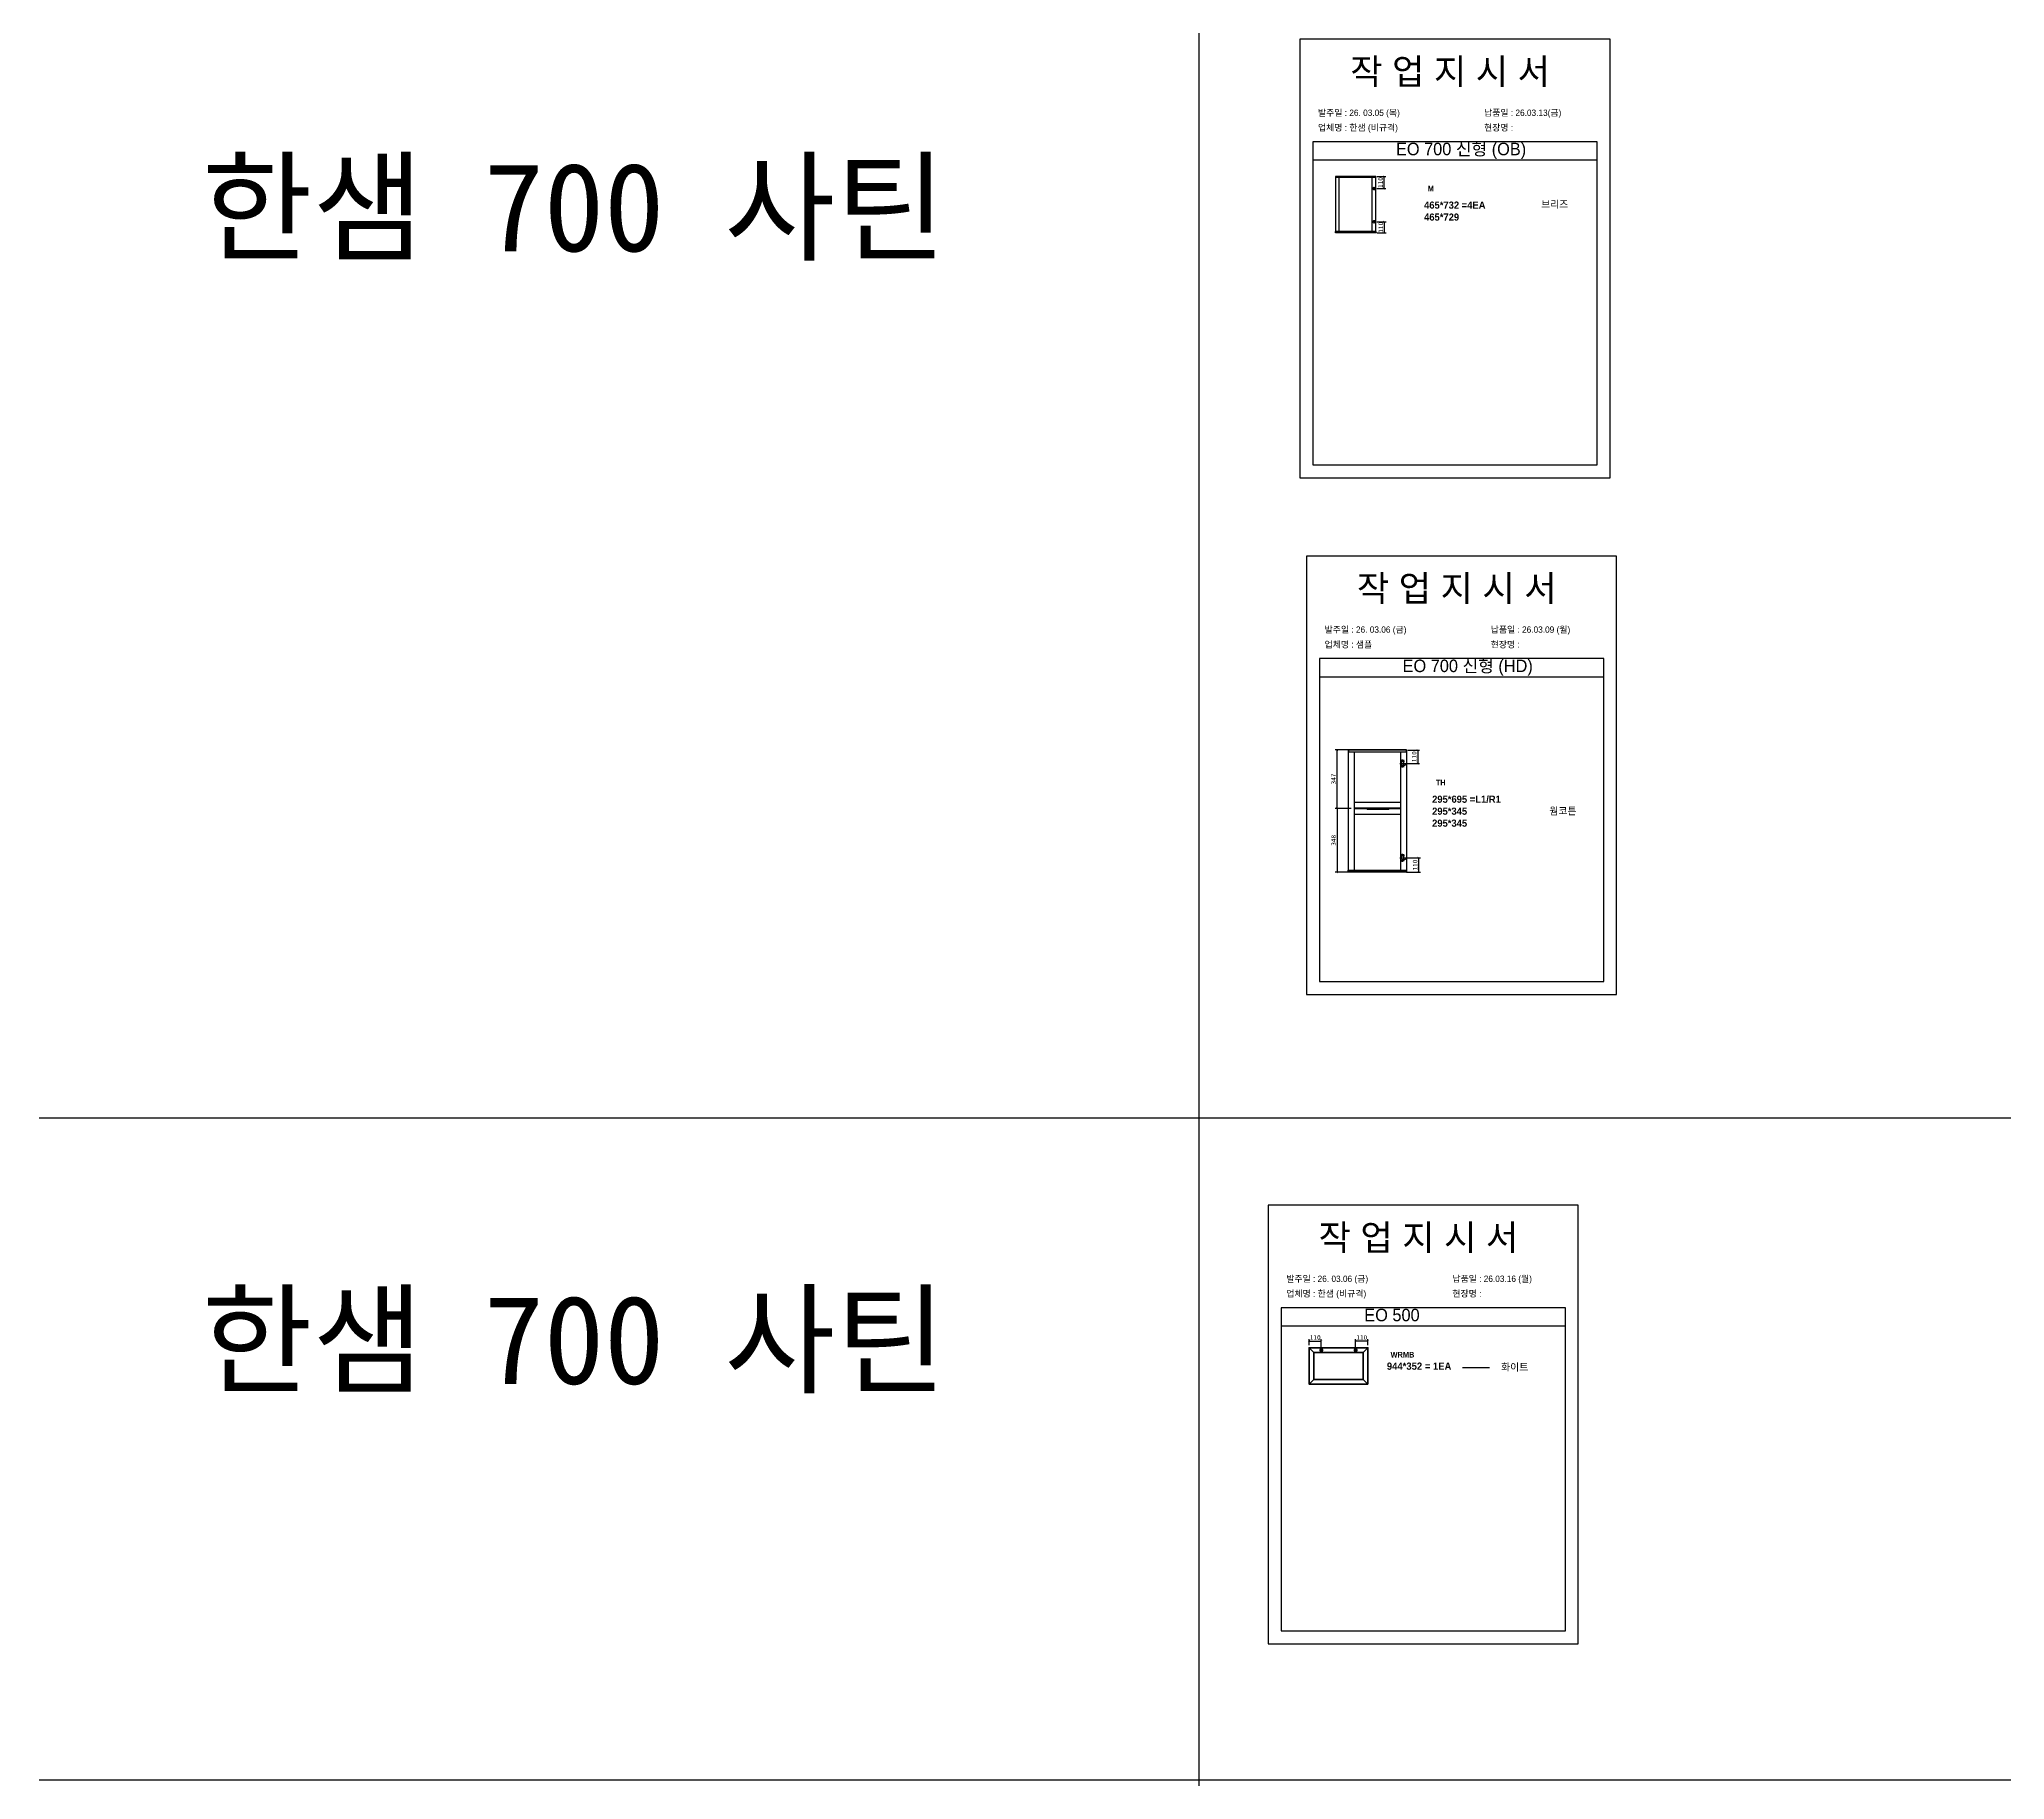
# Model space of a CAD drawing. Header units: millimetres. Extents: x -44117 to 256353, y -2095463 to 65325.
# Drawn here: x 104016 to 114665, y -763659 to -754226 of the extents above; entities that cross this region are included whole.
import ezdxf

# ---------------------------------------------------------------- set-up
doc = ezdxf.new("R2010")
doc.units = ezdxf.units.MM
doc.header["$LTSCALE"] = 10
doc.linetypes.add('CENTER', pattern=[50.8, 31.75, -6.35, 6.35, -6.35])
doc.linetypes.add('HIDDEN', pattern=[9.525, 6.35, -3.175])
doc.layers.add('CENTER', color=4, linetype='CENTER')
doc.layers.add('HIDDEN', color=3, linetype='HIDDEN')
doc.layers.add('Layer1', color=7, linetype='Continuous', lineweight=70)
doc.styles.add('MtX_Gulim', font='')
doc.styles.get('MtX_Gulim').set_extended_font_data('Gulim', bold=True)
doc.dimstyles.new('ISO-25', dxfattribs={"dimtxt": 2.5, "dimasz": 2.5, "dimexe": 1, "dimexo": 1, "dimtad": 1, "dimtxsty": 'Standard', "dimblk": 'ARCHTICK', "dimcen": 2.5, "dimadec": 0, "dimazin": 0, "dimtfac": 1, "dimtmove": 0, "dimatfit": 3, "dimfxl": 0, "dimarcsym": 0})

# ---------------------------------------------------------------- blocks, each defined once
blk = doc.blocks.new('_ArchTick')
at = {"color": 0, "linetype": 'ByBlock', "const_width": 0.15}
blk.add_lwpolyline([(-0.5, -0.5), (0.5, 0.5)], dxfattribs=at)
blk = doc.blocks.new('*D5040')
at = {"color": 0, "lineweight": -2}
for p, q in [((111263, -754969), (111312, -754969)), ((111302, -755035), (111302, -754969)), ((111263, -755035), (111312, -755035))]:
    blk.add_line(p, q, dxfattribs=at)
at = {"layer": 'Defpoints', "color": 0}
for p in [(111248, -754969), (111302, -754969), (111248, -755035)]:
    blk.add_point(p, dxfattribs=at)
at = {"color": 0, "lineweight": -2, "xscale": 10, "yscale": 10, "zscale": 10}
for p, rotation in [((111302, -754969), 90), ((111302, -755035), 270)]:
    blk.add_blockref('_ArchTick', p, dxfattribs=dict(at, rotation=rotation))
at = {"color": 0, "insert": (111283, -755002), "char_height": 25, "attachment_point": 5, "rotation": 90}
blk.add_mtext('110', dxfattribs=at)
blk = doc.blocks.new('*D5041')
at = {"color": 0, "lineweight": -2}
for p, q in [((111263, -755215), (111313, -755215)), ((111303, -755215), (111303, -755274)), ((111263, -755274), (111313, -755274))]:
    blk.add_line(p, q, dxfattribs=at)
at = {"layer": 'Defpoints', "color": 0}
for p in [(111248, -755215), (111248, -755274), (111303, -755274)]:
    blk.add_point(p, dxfattribs=at)
at = {"color": 0, "lineweight": -2, "xscale": 10, "yscale": 10, "zscale": 10}
for p, rotation in [((111303, -755215), 90), ((111303, -755274), 270)]:
    blk.add_blockref('_ArchTick', p, dxfattribs=dict(at, rotation=rotation))
at = {"color": 0, "insert": (111284, -755245), "char_height": 25, "attachment_point": 5, "rotation": 90}
blk.add_mtext('110', dxfattribs=at)
blk = doc.blocks.new('*D5042')
at = {"color": 0, "lineweight": -2}
for p, q in [((111430, -758078), (111494, -758078)), ((111484, -758078), (111484, -758151)), ((111423, -758151), (111494, -758151))]:
    blk.add_line(p, q, dxfattribs=at)
at = {"layer": 'Defpoints', "color": 0}
for p in [(111415, -758078), (111408, -758151), (111484, -758151)]:
    blk.add_point(p, dxfattribs=at)
at = {"color": 0, "lineweight": -2, "xscale": 10, "yscale": 10, "zscale": 10}
for p, rotation in [((111484, -758078), 90), ((111484, -758151), 270)]:
    blk.add_blockref('_ArchTick', p, dxfattribs=dict(at, rotation=rotation))
at = {"color": 0, "insert": (111465, -758114), "char_height": 25, "attachment_point": 5, "rotation": 90}
blk.add_mtext('110', dxfattribs=at)
blk = doc.blocks.new('*D5043')
at = {"color": 0, "lineweight": -2}
for p, q in [((111423, -758662), (111499, -758662)), ((111489, -758662), (111489, -758740)), ((111423, -758740), (111499, -758740))]:
    blk.add_line(p, q, dxfattribs=at)
at = {"layer": 'Defpoints', "color": 0}
for p in [(111408, -758662), (111408, -758740), (111489, -758740)]:
    blk.add_point(p, dxfattribs=at)
at = {"color": 0, "lineweight": -2, "xscale": 10, "yscale": 10, "zscale": 10}
for p, rotation in [((111489, -758662), 90), ((111489, -758740), 270)]:
    blk.add_blockref('_ArchTick', p, dxfattribs=dict(at, rotation=rotation))
at = {"color": 0, "insert": (111470, -758701), "char_height": 25, "attachment_point": 5, "rotation": 90}
blk.add_mtext('110', dxfattribs=at)
blk = doc.blocks.new('*D5044')
at = {"color": 0, "lineweight": -2}
for p, q in [((111124, -758394), (111037, -758394)), ((111047, -758394), (111047, -758740)), ((111124, -758740), (111037, -758740))]:
    blk.add_line(p, q, dxfattribs=at)
at = {"layer": 'Defpoints', "color": 0}
for p in [(111139, -758394), (111047, -758740), (111139, -758740)]:
    blk.add_point(p, dxfattribs=at)
at = {"color": 0, "lineweight": -2, "xscale": 10, "yscale": 10, "zscale": 10}
for p, rotation in [((111047, -758394), 90), ((111047, -758740), 270)]:
    blk.add_blockref('_ArchTick', p, dxfattribs=dict(at, rotation=rotation))
at = {"color": 0, "insert": (111028, -758567), "char_height": 25, "attachment_point": 5, "rotation": 90}
blk.add_mtext('348', dxfattribs=at)
blk = doc.blocks.new('*D5045')
at = {"color": 0, "lineweight": -2}
for p, q in [((111124, -758077), (111037, -758077)), ((111047, -758394), (111047, -758077)), ((111124, -758394), (111037, -758394))]:
    blk.add_line(p, q, dxfattribs=at)
at = {"layer": 'Defpoints', "color": 0}
for p in [(111047, -758077), (111139, -758077), (111139, -758394)]:
    blk.add_point(p, dxfattribs=at)
at = {"color": 0, "lineweight": -2, "xscale": 10, "yscale": 10, "zscale": 10}
for p, rotation in [((111047, -758077), 90), ((111047, -758394), 270)]:
    blk.add_blockref('_ArchTick', p, dxfattribs=dict(at, rotation=rotation))
at = {"color": 0, "insert": (111028, -758235), "char_height": 25, "attachment_point": 5, "rotation": 90}
blk.add_mtext('347', dxfattribs=at)
blk = doc.blocks.new('*D5046')
at = {"color": 0, "lineweight": -2}
for p, q in [((110896, -761303), (110896, -761271)), ((110896, -761281), (110962, -761281)), ((110962, -761315), (110962, -761271))]:
    blk.add_line(p, q, dxfattribs=at)
at = {"layer": 'Defpoints', "color": 0}
for p in [(110962, -761281), (110896, -761318), (110962, -761330)]:
    blk.add_point(p, dxfattribs=at)
at = {"color": 0, "lineweight": -2, "xscale": 10, "yscale": 10, "zscale": 10, "rotation": 180}
blk.add_blockref('_ArchTick', (110896, -761281), dxfattribs=at)
at = {"color": 0, "lineweight": -2, "xscale": 10, "yscale": 10, "zscale": 10}
blk.add_blockref('_ArchTick', (110962, -761281), dxfattribs=at)
at = {"color": 0, "insert": (110929, -761262), "char_height": 25, "attachment_point": 5}
blk.add_mtext('110', dxfattribs=at)
blk = doc.blocks.new('*D5047')
at = {"color": 0, "lineweight": -2}
for p, q in [((111148, -761315), (111148, -761271)), ((111214, -761281), (111148, -761281)), ((111214, -761303), (111214, -761271))]:
    blk.add_line(p, q, dxfattribs=at)
at = {"layer": 'Defpoints', "color": 0}
for p in [(111148, -761281), (111148, -761330), (111214, -761318)]:
    blk.add_point(p, dxfattribs=at)
at = {"color": 0, "lineweight": -2, "xscale": 10, "yscale": 10, "zscale": 10, "rotation": 180}
blk.add_blockref('_ArchTick', (111148, -761281), dxfattribs=at)
at = {"color": 0, "lineweight": -2, "xscale": 10, "yscale": 10, "zscale": 10}
blk.add_blockref('_ArchTick', (111214, -761281), dxfattribs=at)
at = {"color": 0, "insert": (111181, -761262), "char_height": 25, "attachment_point": 5}
blk.add_mtext('110', dxfattribs=at)

msp = doc.modelspace()

# ---------------------------------------------------------------- linework, layer by layer
for p, q in [((112456.08051, -754781.07129), (110916.08051, -754781.07129)), ((112456.08051, -754881.07129), (110916.08051, -754881.07129)), ((111038.05466, -754969.18889), (111038.05466, -755274.20722)), ((111257.97305, -754969.58388), (111038.05466, -754969.58388)), ((111257.97305, -754975.55258), (111038.05466, -754975.55258)), ((111257.75361, -754968.96945), (111038.2741, -754968.96945)), ((111057.58461, -754975.11371), (111057.58461, -755267.84354)), ((111238.22366, -755267.84354), (111238.22366, -754975.55258)), ((111256.87586, -754975.55258), (111256.87586, -754968.96945)), ((111257.97305, -755274.20722), (111257.97305, -754969.18889)), ((111257.97305, -755267.84354), (111038.05466, -755267.84354)), ((111257.97305, -755273.81224), (111038.05466, -755273.81224)), ((111257.75361, -755274.42667), (111038.2741, -755274.42667)), ((111039.15185, -755274.42667), (111039.15185, -755267.84354)), ((111256.87586, -755267.84354), (111256.87586, -755274.42667)), ((112492.04633, -757582.32401), (110952.04633, -757582.32401)), ((112492.04633, -757682.32401), (110952.04633, -757682.32401)), ((111107.1717, -758077.43302), (111107.1717, -758739.5739)), ((111107.1717, -758077.43302), (111107.1717, -758087.7322)), ((111423.14478, -758078.07207), (111107.1717, -758078.07207)), ((111107.1717, -758087.7322), (111423.14478, -758087.7322)), ((111422.78975, -758077.078), (111107.52673, -758077.078)), ((111108.94683, -758077.078), (111108.94683, -758087.7322)), ((111139.12404, -758087.7322), (111139.12404, -758729.27471)), ((111391.19245, -758087.7322), (111391.19245, -758729.27471)), ((111421.36965, -758077.078), (111421.36965, -758087.7322)), ((111423.14478, -758077.43302), (111423.14478, -758087.7322)), ((111423.14478, -758087.7322), (111423.14478, -758739.5739)), ((111107.1717, -758729.27471), (111423.14478, -758729.27471)), ((111107.1717, -758739.5739), (111107.1717, -758729.27471)), ((111108.94683, -758739.92892), (111108.94683, -758729.27471)), ((111421.36965, -758739.92892), (111421.36965, -758729.27471)), ((111423.14478, -758739.5739), (111423.14478, -758729.27471)), ((111423.14478, -758738.93485), (111107.1717, -758738.93485)), ((111422.78975, -758739.92892), (111107.52673, -758739.92892)), ((112284.43074, -761100.62899), (110744.43074, -761100.62899)), ((112284.43074, -761200.62899), (110744.43074, -761200.62899)), ((111726.4987, -761423.86453), (111872.90629, -761423.86453))]:
    msp.add_line(p, q)
at = {"ltscale": 10}
for p, q in [((111391.19245, -758362.80881), (111139.12404, -758362.80881)), ((111391.19245, -758393.90686), (111139.12404, -758393.90686)), ((111139.12404, -758395.64544), (111210.48425, -758395.64544)), ((111210.48425, -758397.45929), (111210.48425, -758393.90686)), ((111326.93275, -758399.58945), (111212.6144, -758399.58945)), ((111329.06291, -758397.45929), (111329.06291, -758393.90686)), ((111329.06291, -758395.64544), (111391.19245, -758395.64544)), ((111391.19245, -758426.71108), (111139.12404, -758426.71108))]:
    msp.add_line(p, q, dxfattribs=at)
at = {"color": 1}
for p, q in [((104015.69829, -760070.52229), (196284.84516, -760070.52229)), ((104015.69829, -760070.52229), (196284.84516, -760070.52229)), ((104015.69829, -763658.5857), (196284.84516, -763658.5857)), ((104015.69829, -763658.5857), (196284.84516, -763658.5857))]:
    msp.add_line(p, q, dxfattribs=at)
for p in [(110300.49669, 21924.9366), (110300.49669, 14161.07811), (110300.49669, 18584.38997), (110300.49669, 10820.53148), (110300.49669, 18627.87121), (110300.49669, 10864.01272), (110300.49669, 15287.32457), (110300.49669, 7523.46608), (110300.49669, 3746.75115), (110300.49669, 21924.9366), (110300.49669, 14161.07811), (110300.49669, 18584.38997), (110300.49669, 10820.53148), (110300.49669, 18627.87121), (110300.49669, 10864.01272), (110300.49669, 15287.32457), (110300.49669, 7523.46608), (110300.49669, 3746.75115), (110300.49669, 21924.9366), (110300.49669, 14161.07811), (110300.49669, 18584.38997), (110300.49669, 10820.53148), (110300.49669, 18627.87121), (110300.49669, 10864.01272), (110300.49669, 15287.32457), (110300.49669, 7523.46608), (110300.49669, 3746.75115), (110300.49669, 21924.9366), (110300.49669, 14161.07811), (110300.49669, 18584.38997), (110300.49669, 10820.53148), (110300.49669, 18627.87121), (110300.49669, 10864.01272), (110300.49669, 15287.32457), (110300.49669, 7523.46608), (110300.49669, 3746.75115), (110300.49669, 21924.9366), (110300.49669, 14161.07811), (110300.49669, 18584.38997), (110300.49669, 10820.53148), (110300.49669, 18627.87121), (110300.49669, 10864.01272), (110300.49669, 15287.32457), (110300.49669, 7523.46608), (110300.49669, 3746.75115), (110300.49669, 21924.9366), (110300.49669, 14161.07811), (110300.49669, 18584.38997), (110300.49669, 10820.53148), (110300.49669, 18627.87121), (110300.49669, 10864.01272), (110300.49669, 15287.32457), (110300.49669, 7523.46608), (110300.49669, 3746.75115), (110300.49669, 21924.9366), (110300.49669, 14161.07811), (110300.49669, 18584.38997), (110300.49669, 10820.53148), (110300.49669, 18627.87121), (110300.49669, 10864.01272), (110300.49669, 15287.32457), (110300.49669, 7523.46608), (110300.49669, 3746.75115), (110300.49669, 21924.9366), (110300.49669, 14161.07811), (110300.49669, 18584.38997), (110300.49669, 10820.53148), (110300.49669, 18627.87121), (110300.49669, 10864.01272), (110300.49669, 15287.32457), (110300.49669, 7523.46608), (110300.49669, 3746.75115), (110300.49669, 21924.9366), (110300.49669, 14161.07811), (110300.49669, 18584.38997), (110300.49669, 10820.53148), (110300.49669, 18627.87121), (110300.49669, 10864.01272), (110300.49669, 15287.32457), (110300.49669, 7523.46608), (110300.49669, 3746.75115), (110300.49669, 21924.9366), (110300.49669, 14161.07811), (110300.49669, 18584.38997), (110300.49669, 10820.53148), (110300.49669, 18627.87121), (110300.49669, 10864.01272), (110300.49669, 15287.32457), (110300.49669, 7523.46608), (110300.49669, 3746.75115), (110300.49669, 12702.87182), (110300.49669, 4939.01333), (110300.49669, 9362.32519), (110300.49669, 1598.4667), (110300.49669, 9405.80642), (110300.49669, 1641.94794), (110300.49669, 6065.25979), (110300.49669, -1698.5987), (110300.49669, -5475.31363), (110300.49669, 12702.87182), (110300.49669, 4939.01333), (110300.49669, 9362.32519), (110300.49669, 1598.4667), (110300.49669, 9405.80642), (110300.49669, 1641.94794), (110300.49669, 6065.25979), (110300.49669, -1698.5987), (110300.49669, -5475.31363), (110300.49669, 12702.87182), (110300.49669, 4939.01333), (110300.49669, 9362.32519), (110300.49669, 1598.4667), (110300.49669, 9405.80642), (110300.49669, 1641.94794), (110300.49669, 6065.25979), (110300.49669, -1698.5987), (110300.49669, -5475.31363), (110300.49669, 12702.87182), (110300.49669, 4939.01333), (110300.49669, 9362.32519), (110300.49669, 1598.4667), (110300.49669, 9405.80642), (110300.49669, 1641.94794), (110300.49669, 6065.25979), (110300.49669, -1698.5987), (110300.49669, -5475.31363), (110300.49669, 12702.87182), (110300.49669, 4939.01333), (110300.49669, 9362.32519), (110300.49669, 1598.4667), (110300.49669, 9405.80642), (110300.49669, 1641.94794), (110300.49669, 6065.25979), (110300.49669, -1698.5987), (110300.49669, -5475.31363)]:
    msp.add_xline(p, (0, 1), dxfattribs=at)
for points in [[(110846.08051, -756601.90157), (112526.08051, -756601.90157), (112526.08051, -754225.90157), (110846.08051, -754225.90157)], [(110882.04633, -759403.15429), (112562.04633, -759403.15429), (112562.04633, -757027.15429), (110882.04633, -757027.15429)], [(110674.43074, -762921.45926), (112354.43074, -762921.45926), (112354.43074, -760545.45926), (110674.43074, -760545.45926)]]:
    msp.add_lwpolyline(points, close=True)
for points in [[(110916.08051, -754781.07129), (110916.08051, -756531.90157), (112456.08051, -756531.90157), (112456.08051, -754781.07129)], [(110952.04633, -757582.32401), (110952.04633, -759333.15429), (112492.04633, -759333.15429), (112492.04633, -757582.32401)], [(110744.43074, -761100.62899), (110744.43074, -762851.45926), (112284.43074, -762851.45926), (112284.43074, -761100.62899)]]:
    msp.add_lwpolyline(points)
for centre, radius, start, end in [((111257.75361, -754969.18889), 0.21944, 0, 90), ((111038.2741, -755274.20723), 0.21944, 180, 270), ((111257.75361, -755274.20723), 0.21944, 270, 0), ((111107.52673, -758077.43302), 0.35503, 90, 180), ((111422.78975, -758077.43302), 0.35503, 0, 90), ((111107.52673, -758739.5739), 0.35503, 180, 270), ((111422.78975, -758739.5739), 0.35503, 270, 0)]:
    msp.add_arc(centre, radius, start, end)
at = {"ltscale": 10}
for centre, start, end in [((111212.6144, -758397.45929), 180, 270), ((111326.93275, -758397.45929), 270, 0)]:
    msp.add_arc(centre, 2.13016, start, end, dxfattribs=at)
at = {"layer": 'CENTER'}
for p, q in [((111388.15864, -758150.64974), (111426.88863, -758150.64974)), ((111395.45276, -758134.67357), (111406.10354, -758134.67357)), ((111395.45276, -758166.62591), (111406.10354, -758166.62591)), ((111400.77815, -758129.34818), (111400.77815, -758139.99896)), ((111400.77815, -758161.30052), (111400.77815, -758171.9513)), ((111407.52364, -758131.28474), (111407.52364, -758170.01473)), ((111388.15864, -758661.82322), (111426.88863, -758661.82322)), ((111395.45276, -758645.84706), (111406.10354, -758645.84706)), ((111395.45276, -758677.79939), (111406.10354, -758677.79939)), ((111400.77815, -758640.52167), (111400.77815, -758651.17244)), ((111400.77815, -758672.474), (111400.77815, -758683.12478)), ((111407.52364, -758642.45822), (111407.52364, -758681.18821))]:
    msp.add_line(p, q, dxfattribs=at)
at = {"layer": 'HIDDEN'}
for centre, radius in [((111407.52364, -758150.64974), 12.42591), ((111400.77815, -758134.67357), 2.7692), ((111400.77815, -758166.62591), 2.7692), ((111407.52364, -758661.82322), 12.42591), ((111400.77815, -758645.84706), 2.7692), ((111400.77815, -758677.79939), 2.7692)]:
    msp.add_circle(centre, radius, dxfattribs=at)
at = {"layer": 'Layer1'}
for p, q in [((111248.48225, -755026.55962), (111248.48225, -755042.73487)), ((111248.48225, -755222.84262), (111248.48225, -755206.66737)), ((110920.62283, -761342.40411), (110896.07278, -761317.85406)), ((110951.61688, -761330.392), (110972.02589, -761330.392)), ((111158.50019, -761330.392), (111138.09118, -761330.392)), ((111214.04429, -761317.85406), (111189.49424, -761342.40411)), ((111189.49424, -761342.40411), (111214.04429, -761317.85406)), ((110920.62283, -761489.7044), (110896.07278, -761514.25445)), ((111214.04429, -761514.25445), (111189.49424, -761489.7044))]:
    msp.add_line(p, q, dxfattribs=at)
for points in [[(111256.56988, -755034.64725), (111240.39463, -755034.64725)], [(111256.56988, -755214.755), (111240.39463, -755214.755)], [(111214.04429, -761514.25445), (111214.04429, -761317.85406), (110896.07278, -761317.85406), (110896.07278, -761514.25445)], [(111189.49424, -761489.7044), (111189.49424, -761342.40411), (110920.62283, -761342.40411), (110920.62283, -761489.7044)], [(110961.82138, -761320.1875), (110961.82138, -761340.5965)], [(111148.29569, -761320.1875), (111148.29569, -761340.5965)]]:
    msp.add_lwpolyline(points, close=True, dxfattribs=at)
for centre, radius in [((111248.48225, -755034.64725), 5.39175), ((111248.48225, -755214.755), 5.39175), ((110961.82138, -761330.392), 6.803), ((111148.29569, -761330.392), 6.803)]:
    msp.add_circle(centre, radius, dxfattribs=at)

# ---------------------------------------------------------------- texts
at = {"linetype": 'Continuous', "style": 'MtX_Gulim'}
for s, height, p in [('M', 30.31593, (111538.85738, -755049.65326)), ('TH', 30.315933, (111582.39708, -758269.56476)), ('WRMB', 30.555632, (111337.28578, -761370.44321))]:
    msp.add_text(s, height=height, dxfattribs=at).set_placement(p)
at = {"attachment_point": 1}
for s, width, gutter_width, heights, insert, char_height in [('{\\fGulim|b0|i0|c129|p50;작 업 지 시 서}', 3307.3198183, 12.5, [-155.84554], (111118.88711, -754330.06408), 140), ('{\\fGulim|b0|i0|c129|p50;업체명 : 한샘 (비규격)}', 3307.3198183, 12.5, [36.11279], (110943.67776, -754687.44068), 34.3), ('\\pt11;{\\fGulim|b0|i0|c129|p50;발주일 : 26. 03.05 (목)}', 3307.3198183, 12.5, [34.50412], (110943.67776, -754606.7845), 34.3), ('{\\fGulim|b0|i0|c129|p50;현장명 : }', 3307.3198183, 12.5, [38.2735], (111843.65574, -754687.44068), 34.3), ('{\\fGulim|b0|i0|c129|p50;납품일 : 26.03.13(금)}', 3307.3198183, 12.5, [35.09023], (111843.65574, -754606.7845), 34.3), ('{\\fGulim|b0|i0|c129|p50;EO 700 신형 (OB)}', 1597.0710432, 6.03612, [-85.06834], (111366.43652, -754786.6), 67.6045736), ('{\\f굴림|b0|i0|c129|p50;한샘} 700 {\\f굴림|b0|i0|c129|p50;사틴}', 5072.1082947, 2395.6482, [-533.35869], (104895.62473, -754895.40784), 479.1296392), ('{\\f굴림|b1|i0|c129|p50;465*732 =4EA\\P\\C1;465*729}', 11769.5052121, 151.36626, [-104.97817], (111518.76705, -755105.14591), 38.9227538), ('{\\f굴림|b1|i0|c129|p50;브리즈}', 11769.5052121, 151.36626, [-43.2475], (112153.47298, -755100.66543), 38.9227538), ('{\\fGulim|b0|i0|c129|p50;작 업 지 시 서}', 3307.3198183, 12.5, [-155.84554], (111154.85294, -757131.3168), 140), ('\\pt11;{\\fGulim|b0|i0|c129|p50;발주일 : 26. 03.06 (금)}', 3307.3198183, 12.5, [34.50412], (110979.64358, -757408.03722), 34.3), ('{\\fGulim|b0|i0|c129|p50;납품일 : 26.03.09 (월)}', 3307.3198183, 12.5, [35.09023], (111879.62156, -757408.03722), 34.3), ('{\\fGulim|b0|i0|c129|p50;업체명 : 샘플}', 3307.3198183, 12.5, [36.11279], (110979.64358, -757488.6934), 34.3), ('{\\fGulim|b0|i0|c129|p50;현장명 : }', 3307.3198183, 12.5, [-38.2735], (111879.62156, -757488.6934), 34.3), ('{\\fGulim|b0|i0|c129|p50;EO 700 신형 (HD)}', 1597.0710432, 6.03612, [-85.06834], (111402.40235, -757587.85272), 67.6045736), ('{\\f굴림|b1|i0|c129|p50;295*695 =L1/R1\\P\\C1;295*345\\P295*345}', 11769.5052121, 151.36626, [-173.4019], (111562.30675, -758325.05741), 38.9227538), ('{\\f굴림|b1|i0|c129|p50;웜코튼}', 11769.5052121, 151.36626, [-42.01186], (112197.34868, -758388.91014), 38.9227538), ('{\\fGulim|b0|i0|c129|p50;작 업 지 시 서}', 3307.3198183, 12.5, [-155.84554], (110947.23734, -760649.62177), 140), ('\\pt11;{\\fGulim|b0|i0|c129|p50;발주일 : 26. 03.06 (금)}', 3307.3198183, 12.5, [34.50412], (110772.02799, -760926.3422), 34.3), ('{\\fGulim|b0|i0|c129|p50;납품일 : 26.03.16 (월)}', 3307.3198183, 12.5, [35.09023], (111672.00597, -760926.3422), 34.3), ('{\\f굴림|b0|i0|c129|p50;한샘} 700 {\\f굴림|b0|i0|c129|p50;사틴}', 5072.1082947, 2395.6482, [-533.35869], (104895.62473, -761034.05699), 479.1296392), ('{\\fGulim|b0|i0|c129|p50;업체명 : 한샘 (비규격)}', 3307.3198183, 12.5, [36.11279], (110772.02799, -761006.99837), 34.3), ('{\\fGulim|b0|i0|c129|p50;현장명 : }', 3307.3198183, 12.5, [-38.2735], (111672.00597, -761006.99837), 34.3), ('{\\fGulim|b0|i0|c129|p50;EO 500}', 1597.0710432, 6.03612, [-69.31494], (111194.78675, -761106.1577), 67.6045736), ('{\\f굴림|b1|i0|c129|p50;944*352 = 1EA}', 11862.5631537, 152.56307, [758.13502], (111317.0366, -761397.60609), 39.2305043), ('{\\f굴림|b1|i0|c129|p50;화이트}', 11862.5631537, 152.56307, [-43.58945], (111936.00225, -761402.65898), 39.2305043)]:
    msp.add_mtext_dynamic_manual_height_columns(s, width=width, gutter_width=gutter_width, heights=heights, dxfattribs=dict(at, insert=insert, char_height=char_height))

# ---------------------------------------------------------------- dimensions: what is measured, and where the dimension line sits
for base, p1, p2, angle, text, picture, middle in [((111301.66737, -754968.96945), (111248.48225, -755034.64725), (111248.48225, -754968.96945), 90, '110', '*D5040', (111282.91737, -755001.80835)), ((111302.51802, -755274.42667), (111248.48225, -755214.755), (111248.48225, -755274.42667), 90, '110', '*D5041', (111283.76802, -755244.59083)), ((111047.11401, -758077.078), (111139.12404, -758393.90686), (111139.12404, -758077.078), 90, '347', '*D5045', (111028.36401, -758235.49243)), ((111483.82511, -758150.64974), (111415.20249, -758078.07207), (111407.52364, -758150.64974), 90, '110', '*D5042', (111465.07511, -758114.3609)), ((111047.11401, -758739.92892), (111139.12404, -758393.90686), (111139.12404, -758739.92892), 90, '348', '*D5044', (111028.36401, -758566.91789)), ((111488.82511, -758739.92892), (111407.52364, -758661.82322), (111407.52364, -758739.92892), 90, '110', '*D5043', (111470.07511, -758700.87607)), ((110961.82138, -761281.21175), (110896.07278, -761317.85406), (110961.82138, -761330.392), 180, '110', '*D5046', (110928.94708, -761262.46175))]:
    dim = msp.add_linear_dim(base=base, p1=p1, p2=p2, angle=angle, text=text, dimstyle='ISO-25', override={"dimscale": 10, "dimasz": 1, "dimexo": 1.5, "dimtxsty": 'Standard'})
    dim.commit()
    dim.dimension.update_dxf_attribs({"geometry": picture, "text_midpoint": middle})
dim = msp.add_linear_dim(base=(111148.29569, -761281.21175), p1=(111214.04429, -761317.85406), p2=(111148.29569, -761330.392), text='110', dimstyle='ISO-25', override={"dimscale": 10, "dimasz": 1, "dimexo": 1.5, "dimtxsty": 'Standard'})
dim.commit()
dim.dimension.update_dxf_attribs({"geometry": '*D5047', "text_midpoint": (111181.16999, -761262.46175)})

doc.saveas('drawing.dxf')
